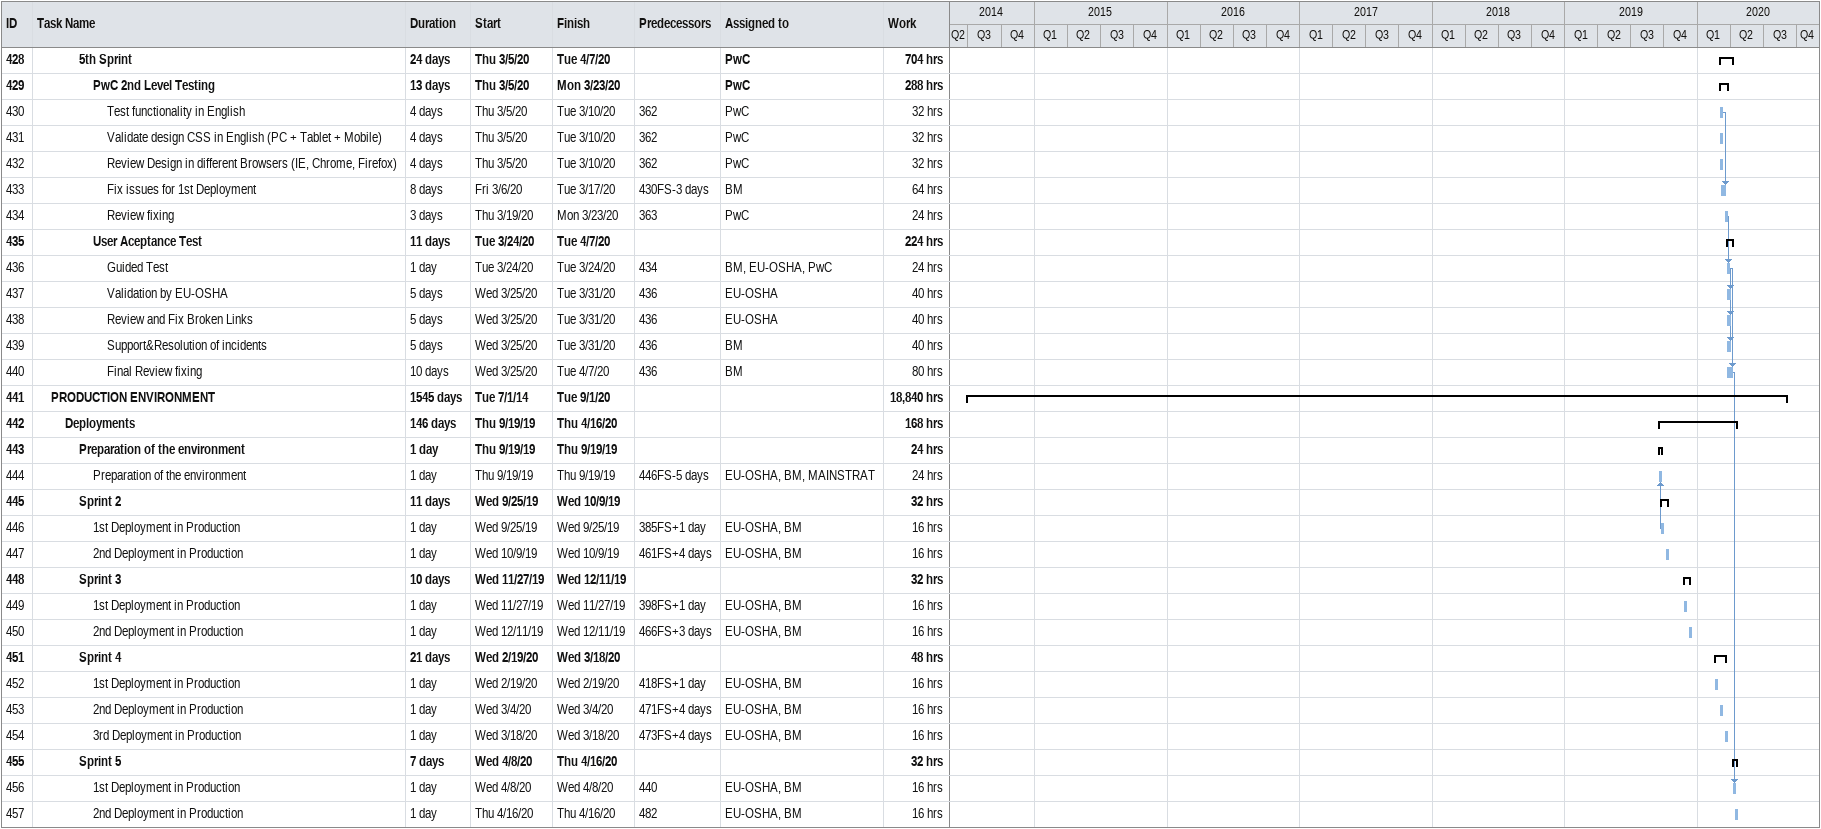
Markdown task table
| ID | Level | Task | Duration | Start | Finish | Predecessors | Resources | Work (h) |
|---|---|---|---|---|---|---|---|---|
| 428 | 4 | **5th Sprint** | 24d | 2020-03-05 | 2020-04-07 |  | PwC | 704 |
| 429 | 5 | **PwC 2nd Level Testing** | 13d | 2020-03-05 | 2020-03-23 |  | PwC | 288 |
| 430 | 6 | Test functionality in English | 4d | 2020-03-05 | 2020-03-10 | 362 | PwC | 32 |
| 431 | 6 | Validate design CSS in English (PC + Tablet + Mobile) | 4d | 2020-03-05 | 2020-03-10 | 362 | PwC | 32 |
| 432 | 6 | Review Design in different Browsers (IE, Chrome, Firefox) | 4d | 2020-03-05 | 2020-03-10 | 362 | PwC | 32 |
| 433 | 6 | Fix issues for 1st Deployment | 8d | 2020-03-06 | 2020-03-17 | 430FS-3d | BM | 64 |
| 434 | 6 | Review fixing | 3d | 2020-03-19 | 2020-03-23 | 363 | PwC | 24 |
| 435 | 5 | **User Aceptance Test** | 11d | 2020-03-24 | 2020-04-07 |  |  | 224 |
| 436 | 6 | Guided Test | 1d | 2020-03-24 | 2020-03-24 | 434 | BM, EU-OSHA, PwC | 24 |
| 437 | 6 | Validation by EU-OSHA | 5d | 2020-03-25 | 2020-03-31 | 436 | EU-OSHA | 40 |
| 438 | 6 | Review and Fix Broken Links | 5d | 2020-03-25 | 2020-03-31 | 436 | EU-OSHA | 40 |
| 439 | 6 | Support&Resolution of incidents | 5d | 2020-03-25 | 2020-03-31 | 436 | BM | 40 |
| 440 | 6 | Final Review fixing | 10d | 2020-03-25 | 2020-04-07 | 436 | BM | 80 |
| 441 | 2 | **PRODUCTION ENVIRONMENT** | 1545d | 2014-07-01 | 2020-09-01 |  |  | 18840 |
| 442 | 3 | **Deployments** | 146d | 2019-09-19 | 2020-04-16 |  |  | 168 |
| 443 | 4 | **Preparation of the environment** | 1d | 2019-09-19 | 2019-09-19 |  |  | 24 |
| 444 | 5 | Preparation of the environment | 1d | 2019-09-19 | 2019-09-19 | 446FS-5d | EU-OSHA, BM, MAINSTRAT | 24 |
| 445 | 4 | **Sprint 2** | 11d | 2019-09-25 | 2019-10-09 |  |  | 32 |
| 446 | 5 | 1st Deployment in Production | 1d | 2019-09-25 | 2019-09-25 | 385FS+1d | EU-OSHA, BM | 16 |
| 447 | 5 | 2nd Deployment in Production | 1d | 2019-10-09 | 2019-10-09 | 461FS+4d | EU-OSHA, BM | 16 |
| 448 | 4 | **Sprint 3** | 10d | 2019-11-27 | 2019-12-11 |  |  | 32 |
| 449 | 5 | 1st Deployment in Production | 1d | 2019-11-27 | 2019-11-27 | 398FS+1d | EU-OSHA, BM | 16 |
| 450 | 5 | 2nd Deployment in Production | 1d | 2019-12-11 | 2019-12-11 | 466FS+3d | EU-OSHA, BM | 16 |
| 451 | 4 | **Sprint 4** | 21d | 2020-02-19 | 2020-03-18 |  |  | 48 |
| 452 | 5 | 1st Deployment in Production | 1d | 2020-02-19 | 2020-02-19 | 418FS+1d | EU-OSHA, BM | 16 |
| 453 | 5 | 2nd Deployment in Production | 1d | 2020-03-04 | 2020-03-04 | 471FS+4d | EU-OSHA, BM | 16 |
| 454 | 5 | 3rd Deployment in Production | 1d | 2020-03-18 | 2020-03-18 | 473FS+4d | EU-OSHA, BM | 16 |
| 455 | 4 | **Sprint 5** | 7d | 2020-04-08 | 2020-04-16 |  |  | 32 |
| 456 | 5 | 1st Deployment in Production | 1d | 2020-04-08 | 2020-04-08 | 440 | EU-OSHA, BM | 16 |
| 457 | 5 | 2nd Deployment in Production | 1d | 2020-04-16 | 2020-04-16 | 482 | EU-OSHA, BM | 16 |
